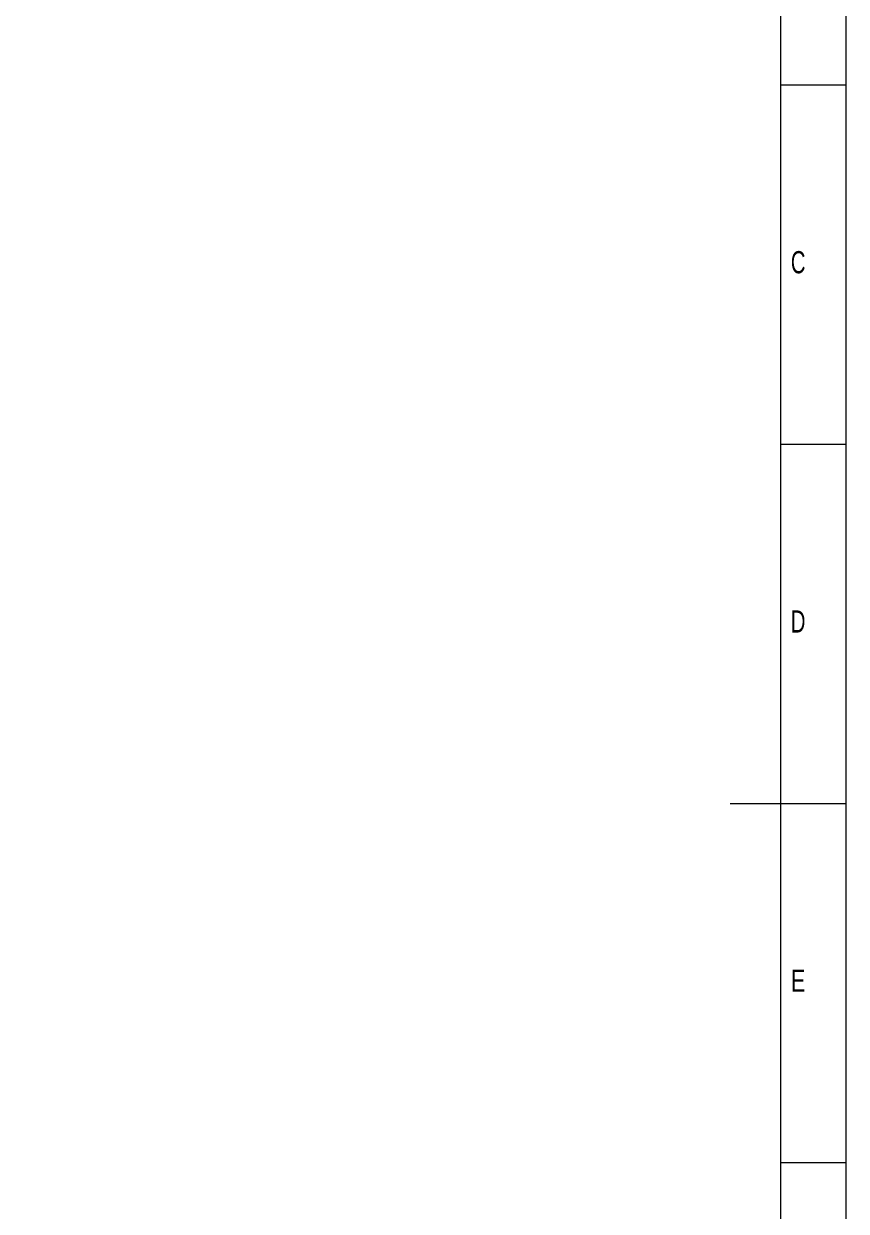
# Model space of a CAD drawing. Units: millimetres at full size. Extents: x -24503 to 24503, y -7436 to 7436.
# Drawn here: x 10477 to 12435, y 2864 to 5689 of the extents above; entities that cross this region are included whole.
import ezdxf
from ezdxf.enums import TextEntityAlignment as Align

# ---------------------------------------------------------------- set-up
doc = ezdxf.new("R2010")
doc.units = ezdxf.units.MM
doc.header["$LTSCALE"] = 4.8
doc.layers.add('1-1_Defpoints', color=134, linetype='Continuous', lineweight=9)
doc.layers.add('1-2_99_図枠', color=134, linetype='Continuous', lineweight=9)
doc.styles.add('ＭＳ Ｐゴシック', font='')
doc.styles.get('ＭＳ Ｐゴシック').set_extended_font_data('MS PGothic')

msp = doc.modelspace()

# ---------------------------------------------------------------- linework, layer by layer
at = {"layer": '1-1_Defpoints'}
msp.add_lwpolyline([(2767.39, 415.766), (12435.079, 415.766), (12435.079, 7251.506), (2767.39, 7251.506)], close=True, dxfattribs=at)
at = {"layer": '1-2_99_図枠'}
for p, q in [((12435.079, 5542.396), (12279.064, 5542.396)), ((12435.079, 4687.842), (12279.064, 4687.842)), ((12435.079, 3833.287), (12159.052, 3833.287)), ((12435.079, 2978.732), (12279.064, 2978.732))]:
    msp.add_line(p, q, dxfattribs=at)
msp.add_lwpolyline([(3234.957, 571.084), (12279.064, 571.084), (12279.064, 7095.49), (3234.957, 7095.49)], close=True, dxfattribs=at)

# ---------------------------------------------------------------- texts
at = {"layer": '1-2_99_図枠', "style": 'ＭＳ Ｐゴシック'}
for s, width, p in [('C', 0.7, (12303.066, 5079.115)), ('D', 0.7, (12303.066, 4224.561)), ('E', 0.75, (12303.066, 3370.006))]:
    msp.add_text(s, height=52.79, dxfattribs=dict(at, width=width)).set_placement(p, align=Align.BOTTOM_LEFT)

doc.saveas('drawing.dxf')
